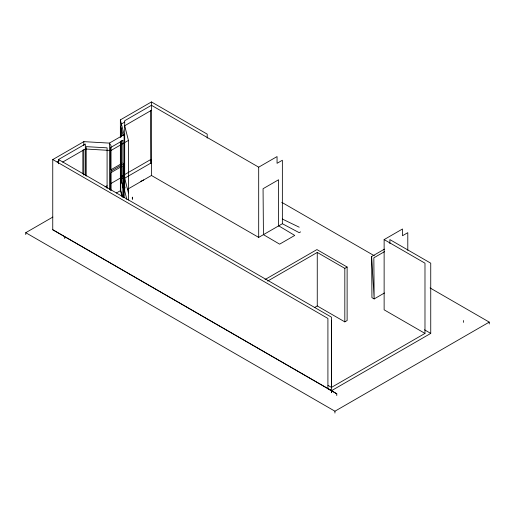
<?xml version="1.0" encoding="UTF-8"?>
<svg xmlns="http://www.w3.org/2000/svg" width="515" height="515" viewBox="0 0 515 515"><rect width="100%" height="100%" fill="white"/><g stroke="black" fill="none" stroke-linecap="round" stroke-linejoin="round"><path stroke-width="0.77" d="M58.504 163.789L58.504 159.528L85.348 144.026L85.348 175.383M110.97 190.434L110.97 145.565L109.457 143.112L83.829 141.644L52.749 159.586M121.489 183.115L121.443 140.479M150.728 163.255L150.502 110.3M278.564 225.924L278.564 179.774L263.062 188.722L263.435 234.653L279.619 244.155L294.741 235.426L278.57 225.77M389.887 243.589L389.887 239.597L430.74 263.184L430.74 333.405L331.518 390.685L331.46 392.578M299.215 227.199L282.362 219.055M120.362 137.132L120.362 119.886L151.449 101.938L207.204 134.125L207.204 138.117M124.714 122.081L121.334 124.031L121.34 125.621M57.088 161.993L59.103 160.828M124.688 125.744L151.449 110.294M62.637 162.109L85.348 148.996L110.97 150.502L128.435 140.415L124.688 125.712M120.362 119.911L124.109 134.621L109.457 143.08L109.457 189.475M110.783 171.25L124.109 163.564M25.75 234.557L25.75 232.696L52.858 217.047M104.996 186.951L107.081 185.748M110.551 183.739L120.98 177.72M122.718 187.621L124.804 186.417M123.124 188.503L125.197 187.305M116.345 193.022L120.497 190.627M127.405 189.359L151.449 175.48L258.691 237.396L282.362 223.729L299.215 232.683L300.606 231.879M126.857 199.44L124.688 190.93L124.688 120.742L151.449 105.292L258.691 167.175L277.057 156.573L277.057 163.313L282.362 160.249L282.362 223.729M265.038 279.548L316.925 249.588L347.123 267.028L347.123 320.542L344.818 321.875L317.259 305.962L314.472 307.571M267.626 281.1L317.259 252.44L344.818 268.354L347.123 267.028M384.132 239.597L424.984 263.184L424.984 333.405L384.132 309.818L384.132 239.597L402.498 228.995L402.498 235.735L407.796 232.671L407.796 250.348M384.46 292.984L374.16 298.932L371.939 297.651L371.624 256.534L384.428 249.144M384.628 251.59L373.845 257.815L374.16 298.932L371.624 256.534M327.997 385.394L331.467 387.396L424.984 333.405M25.75 232.696L334.937 411.208L489.25 322.113L489.25 323.974M123.4 189.288L124.849 188.625M140.814 181.274L143.717 179.941M336.784 393.859L327.913 388.671L327.913 318.45L52.749 159.521L52.749 229.742L329.87 389.739M327.913 388.671L331.518 390.685M123.973 190.376L120.761 178.634L124.688 178.209L151.449 162.759L150.844 159.47L121.695 176.297L124.688 178.209L128.435 192.919M281.731 202.305L374.347 255.775M430.057 287.937L489.25 322.113M424.508 329.806L430.74 333.405M58.504 159.528L331.467 317.176L331.467 387.396M52.749 229.742L336.784 393.73L336.784 395.591M123.124 135.535L120.761 126.265L120.761 137.37M122.531 197.187L120.761 190.235L120.761 141.342M122.016 196.595L120.362 190.099L120.362 141.123M121.36 128.016L121.418 136.771M463.597 320.517L463.597 322.377M344.818 268.354L344.818 321.875M334.937 411.208L334.937 413.062M331.518 320.214L331.518 392.546M317.259 252.44L317.259 305.962M258.691 167.175L258.691 237.396M151.449 101.938L151.449 175.48M132.458 197.663L132.458 199.395M132.323 197.136L132.323 198.867M128.435 140.415L128.435 200.071M124.109 134.621L124.109 197.67M123.709 163.249L123.709 197.181M122.815 196.891L122.815 165.798L110.744 172.77L110.744 190.305M107.088 188.477L107.088 147.837L86.198 146.64L86.198 176.117M83.829 141.644L83.829 145.629M83.829 149.614L83.829 175.126M82.857 150.11L82.857 173.832M64.71 236.778L64.71 238.509M122.892 140.447L110.674 147.502L110.674 169.911L122.892 162.856L122.892 140.447"/></g></svg>
